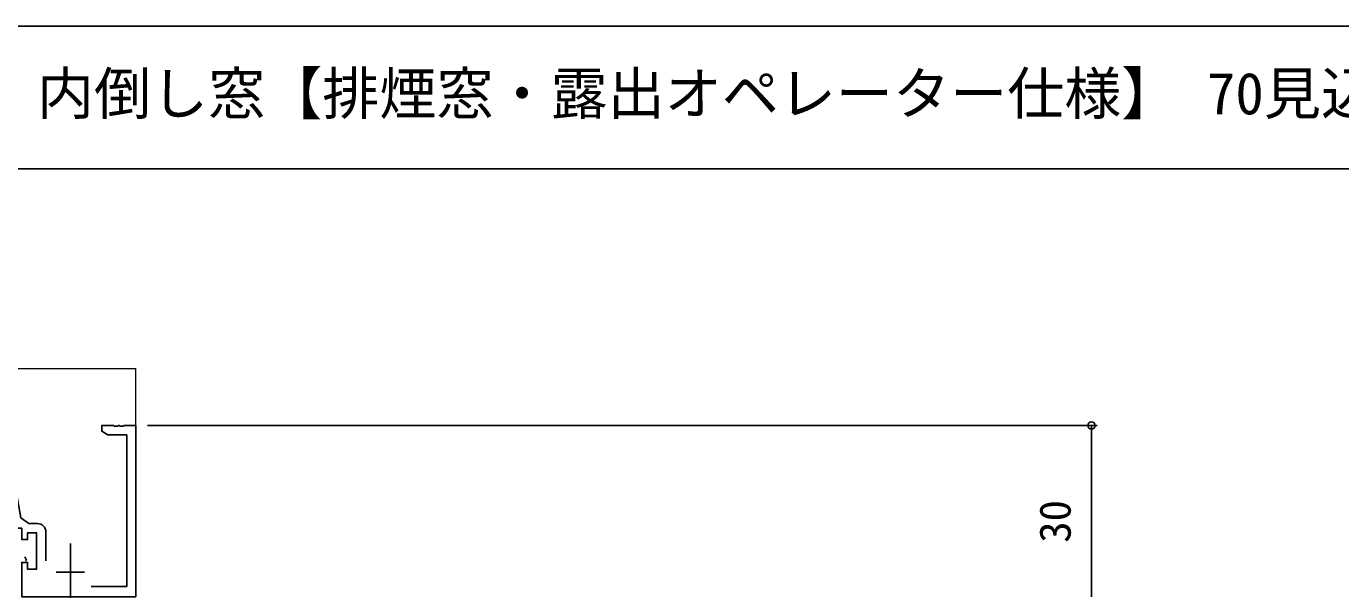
# Model space of a CAD drawing. Units: millimetres, scale not verified. Extents: x -438 to 438, y -344 to 341.
# Drawn here: x -301.7 to -71.4, y 207.6 to 306.4 of the extents above; entities that cross this region are included whole.
import ezdxf
from ezdxf.enums import TextEntityAlignment as Align

# ---------------------------------------------------------------- set-up
doc = ezdxf.new("R2010")
doc.units = ezdxf.units.MM
doc.header["$LTSCALE"] = 2
for name, color, linetype in [('0-1_USER1', 3, 'Continuous'), ('0-2_YKK_11', 7, 'Continuous'), ('0-4_YKK_13', 4, 'Continuous'), ('0-6_YKK_D', 6, 'Continuous'), ('0-7_YKK_ZWAK', 7, 'Continuous')]:
    doc.layers.add(name, color=color, linetype=linetype)
doc.layers.add('0-3_YKK_12', color=2, linetype='Continuous', lineweight=18)
doc.styles.add('ＭＳ ゴシック', font='')
doc.styles.get('ＭＳ ゴシック').set_extended_font_data('MS Gothic')

msp = doc.modelspace()

# ---------------------------------------------------------------- linework, layer by layer
at = {"layer": '0-2_YKK_11'}
for p, q in [((-298.27, 217.73), (-298.27, 212.7)), ((-294, 208.2), (-294, 213.2)), ((-291.5, 210.7), (-296.5, 210.7))]:
    msp.add_line(p, q, dxfattribs=at)
for points in [[(-282.5, 206.4), (-282.5, 236.4), (-284.542, 236.4), (-284.725, 236.28), (-285.275, 236.28), (-285.458, 236.4), (-285.542, 236.4), (-285.725, 236.28), (-286.275, 236.28), (-286.458, 236.4), (-288.5, 236.4), (-288.5, 235.4), (-287.409, 234.77), (-284.13, 234.77), (-284.13, 208.2), (-290.379, 208.2)], [(-282.5, 206.4), (-302.5, 206.4), (-302.5, 212.4), (-301.5, 212.4), (-301.5, 211.2), (-299.9, 211.2), (-299.9, 217.6), (-301.5, 217.6), (-301.5, 216.4), (-302.5, 216.4), (-302.5, 218.4), (-304, 218.4), (-305.94, 229.4), (-334.8, 229.4), (-334.8, 225.83), (-334, 225.83)], [(-304.353, 229.79), (-302.662, 220.2), (-301.277, 219.23), (-299.77, 219.23)], [(-301.827, 212.6), (-301.688, 212.819), (-301.959, 213.4)]]:
    msp.add_lwpolyline(points, dxfattribs=at)
msp.add_arc((-299.77, 217.73), 1.5, 0, 89.99998, dxfattribs=at)
at = {"layer": '0-3_YKK_12'}
for p in [(-338, 246.4), (-282.5, 206.4)]:
    msp.add_line(p, (-282.5, 246.4), dxfattribs=at)
at = {"layer": '0-4_YKK_13'}
msp.add_line((-293.996, 200.322), (-293.996, 215.724), dxfattribs=at)
at = {"layer": '0-6_YKK_D'}
for p, q in [((-280.5, 236.4), (-114.097, 236.4)), ((-115.097, 236.4), (-115.097, 206.4))]:
    msp.add_line(p, q, dxfattribs=at)
msp.add_circle((-115.097, 236.4), 0.637, dxfattribs=at)
at = {"layer": '0-7_YKK_ZWAK'}
for p, q in [((437.5, 306.4), (-437.5, 306.4)), ((437.5, 281.4), (-437.5, 281.4))]:
    msp.add_line(p, q, dxfattribs=at)

# ---------------------------------------------------------------- texts
at = {"layer": '0-1_USER1', "style": 'ＭＳ ゴシック'}
msp.add_text('内倒し窓【排煙窓・露出オペレーター仕様】 70見込 枠:30mm溝幅 障子:35mm溝幅', height=7.331, dxfattribs=at).set_placement((-299.863, 288.758), align=Align.BOTTOM_LEFT)
at = {"layer": '0-6_YKK_D', "style": 'ＭＳ ゴシック'}
msp.add_text('30', height=5.499, rotation=90, dxfattribs=at).set_placement((-117.097, 215.86), align=Align.BOTTOM_LEFT)

doc.saveas('drawing.dxf')
